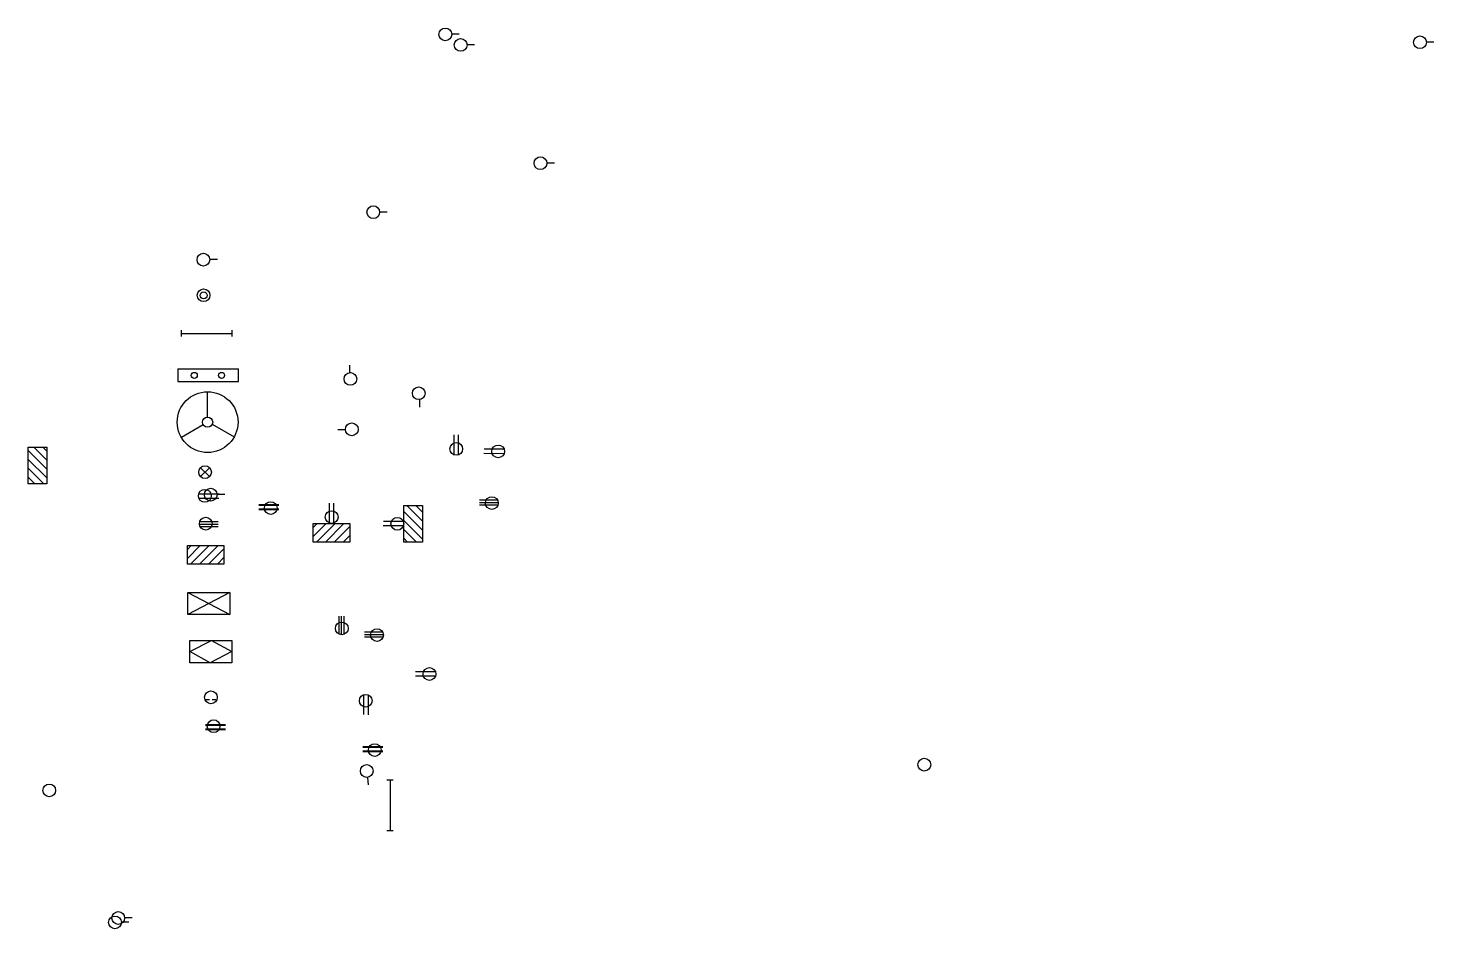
# Model space of a CAD drawing. Header units: inches. Extents: x -411 to 1786, y -537 to 287.
# Drawn here: x 677 to 1786, y -424 to 287 of the extents above; entities that cross this region are included whole.
import ezdxf

# ---------------------------------------------------------------- set-up
doc = ezdxf.new("R2010")
doc.units = ezdxf.units.IN
doc.header["$LTSCALE"] = 20
doc.header["$MEASUREMENT"] = 0
doc.layers.add('Fitting4', color=140, linetype='Continuous')
doc.layers.add('light', color=2, linetype='Continuous')

# ---------------------------------------------------------------- blocks, each defined once
blk = doc.blocks.new('wall light')
at = {"layer": 'Fitting4'}
blk.add_line((-6, 0), (0, 0), dxfattribs=at)
at = {"layer": 'Fitting4', "lineweight": -3}
blk.add_circle((-11, -0.4), 5.03, dxfattribs=at)
blk = doc.blocks.new('EXHAUST FAN')
at = {"layer": 'Fitting4'}
for p, q in [((-3.5, 3.5), (3.5, -3.5)), ((-3.5, -3.5), (3.5, 3.5))]:
    blk.add_line(p, q, dxfattribs=at)
blk = doc.blocks.new('switch board')
at = {"layer": 'Fitting4'}
h = blk.add_hatch(dxfattribs=at)
h.set_pattern_fill('ANSI31', color=256, scale=40, style=0)
h.set_pattern_definition([(45, (-1494.642, -618.172), (-3.535534, 3.535534), [])])
h.paths.add_polyline_path([(831.3, -135.9), (831.3, -121.2), (802.4, -121.2), (802.4, -135.9)])
for p, q in [((802.4, -121.2), (831.3, -121.2)), ((802.4, -135.9), (802.4, -121.2)), ((831.3, -121.2), (831.3, -135.9)), ((831.3, -135.9), (802.4, -135.9))]:
    blk.add_line(p, q, dxfattribs=at)

msp = doc.modelspace()

# ---------------------------------------------------------------- hatches: boundary and pattern name
at = {"layer": 'Fitting4'}
h = msp.add_hatch(dxfattribs=at)
h.set_pattern_fill('ANSI31', color=256, scale=40, angle=-90, style=0)
h.set_pattern_definition([(315, (194.444, 2253.4764), (3.535534, 3.535534), [])])
h.paths.add_polyline_path([(676.7, -72.5), (691.4, -72.5), (691.4, -43.5), (676.7, -43.5)])
h = msp.add_hatch(dxfattribs=at)
h.set_pattern_fill('ANSI31', color=256, scale=40, angle=-270, style=0)
h.set_pattern_definition([(135, (1470.159, -2415.5325), (-3.535534, -3.535534), [])])
h.paths.add_polyline_path([(987.9, -89.6), (973.2, -89.6), (973.2, -118.5), (987.9, -118.5)])
h = msp.add_hatch(dxfattribs=at)
h.set_pattern_fill('ANSI31', color=256, scale=40, style=0)
h.set_pattern_definition([(45, (-1395.2904, -600.7747), (-3.535534, 3.535534), [])])
h.paths.add_polyline_path([(930.7, -118.5), (930.7, -103.8), (901.7, -103.8), (901.7, -118.5)])

# ---------------------------------------------------------------- linework, layer by layer
for p, q in [((820.1, 105), (826.1, 105)), ((797.9, 43.8), (797.9, 48.8)), ((797.9, 46.3), (837.9, 46.3)), ((837.9, 43.8), (837.9, 48.8)), ((788.9, 18.3), (788.9, 18.3)), ((794.9, 18.3), (842.9, 18.3)), ((794.9, 18.3), (794.9, 8.3)), ((842.9, 8.3), (842.9, 18.3)), ((930.7, 15.4), (930.7, 21.4)), ((794.9, 8.3), (842.9, 8.3)), ((818.4, -19.6), (818.4, 0.3)), ((985.5, -5.9), (985.5, -11.9)), ((814.9, -25.7), (797.7, -35.9)), ((822, -25.4), (839.4, -35.2)), ((927.2, -29.9), (921.2, -29.9)), ((676.7, -72.5), (676.7, -43.5)), ((676.7, -43.5), (691.4, -43.5)), ((691.4, -43.5), (691.4, -72.5)), ((1012.9, -49.5), (1012.9, -33.7)), ((1016.4, -49.5), (1016.4, -33.8)), ((1052.4, -48.6), (1036.5, -48.5)), ((1052.4, -45), (1036.7, -45)), ((691.4, -72.5), (676.7, -72.5)), ((811.5, -80.2), (827.4, -80.2)), ((811.5, -83.7), (827.2, -83.7)), ((914.5, -103.4), (914.5, -87.6)), ((918, -103.4), (918, -87.7)), ((1047.2, -85.4), (1032.9, -85.4)), ((1047.8, -87.4), (1032.9, -87.4)), ((1047.8, -87.4), (1032.9, -87.4)), ((1037.8, -87.4), (1032.9, -87.4)), ((973.2, -118.5), (973.2, -89.6)), ((973.2, -89.6), (987.9, -89.6)), ((987.9, -89.6), (987.9, -118.5)), ((1047.5, -89.4), (1032.9, -89.4)), ((811.9, -104.2), (826.7, -104.2)), ((811.9, -104.2), (826.7, -104.2)), ((812.2, -102.2), (826.7, -102.2)), ((812.4, -106.2), (826.7, -106.2)), ((821.9, -104.2), (826.7, -104.2)), ((901.7, -103.8), (930.7, -103.8)), ((901.7, -118.5), (901.7, -103.8)), ((930.7, -103.8), (930.7, -118.5)), ((972.8, -105.7), (956.9, -105.7)), ((972.8, -102.2), (957.1, -102.2)), ((930.7, -118.5), (901.7, -118.5)), ((987.9, -118.5), (973.2, -118.5)), ((802.9, -158.2), (835.9, -158.2)), ((802.9, -175.7), (802.9, -158.2)), ((802.9, -158.2), (835.9, -175.7)), ((835.9, -158.2), (802.9, -175.7)), ((835.9, -158.2), (835.9, -175.7)), ((835.9, -175.7), (802.9, -175.7)), ((922.1, -191.1), (922.1, -176.8)), ((924.1, -191.6), (924.1, -176.8)), ((924.1, -191.6), (924.1, -176.8)), ((924.1, -181.6), (924.1, -176.8)), ((926.1, -191.3), (926.1, -176.8)), ((804.4, -196.2), (837.4, -196.2)), ((804.4, -213.7), (804.4, -196.2)), ((804.4, -204.7), (821.4, -196.2)), ((821.4, -196.2), (837.4, -204.7)), ((837.4, -196.2), (837.4, -213.7)), ((956.6, -189.6), (942.3, -189.6)), ((957.1, -191.6), (942.3, -191.6)), ((957.1, -191.6), (942.3, -191.6)), ((947.1, -191.6), (942.3, -191.6)), ((956.8, -193.6), (942.3, -193.6)), ((820.4, -213.7), (804.4, -204.7)), ((837.4, -204.7), (820.4, -213.7)), ((837.4, -213.7), (804.4, -213.7)), ((998.2, -220.9), (982.5, -220.9)), ((998.2, -224.4), (982.4, -224.4)), ((816.3, -242.7), (819.9, -242.7)), ((821.9, -242.7), (824.9, -242.7)), ((941.5, -239), (941.5, -254.7)), ((945, -239), (945, -254.8)), ((944.7, -304.2), (945, -310.2)), ((959.9, -306.2), (964.9, -306.2)), ((962.4, -306.2), (962.4, -346.2)), ((959.9, -346.2), (964.9, -346.2))]:
    msp.add_line(p, q, dxfattribs=at)
at = {"layer": 'Fitting4', "lineweight": 40}
for p, q in [((874.7, -89.2), (858.8, -89.2)), ((874.6, -92.7), (858.9, -92.7)), ((816.6, -266.2), (832.5, -266.2)), ((816.8, -262.7), (832.4, -262.7)), ((956.8, -280.3), (940.9, -280.3)), ((956.7, -283.8), (941, -283.8))]:
    msp.add_line(p, q, dxfattribs=at)
at = {"layer": 'Fitting4', "lineweight": -3}
for centre, radius in [((815.1, 104.6), 5.03), ((815.2, 76.5), 5.03), ((815.3, 76.4), 2.75), ((807.9, 13.2), 2.37), ((829.4, 13.2), 2.37), ((931.1, 10.4), 5.03), ((985, -0.9), 5.03), ((932.2, -29.4), 5.03), ((1014.6, -44.8), 5.03), ((1047.7, -46.8), 5.03), ((816.4, -63.2), 5.03), ((816.2, -81.9), 5.03), ((868.2, -91.6), 5.03), ((1042.7, -87.6), 5.03), ((816.9, -103.9), 5.03), ((916.3, -98.7), 5.03), ((968.1, -104), 5.03), ((924.3, -186.6), 5.03), ((952.1, -191.9), 5.03), ((993.5, -222.6), 5.03), ((821, -241), 5.03), ((943.2, -243.7), 5.03), ((823.1, -263.8), 5.03), ((950.3, -282.7), 5.03), ((944, -299.2), 5.03), ((1384, -294.2), 5.03), ((693.4, -314.5), 5.03)]:
    msp.add_circle(centre, radius, dxfattribs=at)
at = {"layer": 'Fitting4'}
for radius in [24, 4.03]:
    msp.add_circle((818.4, -23.7), radius, dxfattribs=at)

# ---------------------------------------------------------------- block references
at = {"layer": 'light'}
for name, p in [('wall light', (1017, 282.9)), ('wall light', (1029.1, 274.6)), ('wall light', (1786.2, 276.7)), ('wall light', (1092.1, 181.2)), ('wall light', (960.1, 142.5)), ('EXHAUST FAN', (816.4, -63.2)), ('wall light', (831.9, -80.6)), ('switch board', (0, 0)), ('wall light', (758.9, -414.9)), ('wall light', (756.3, -418.4))]:
    msp.add_blockref(name, p, dxfattribs=at)

doc.saveas('drawing.dxf')
